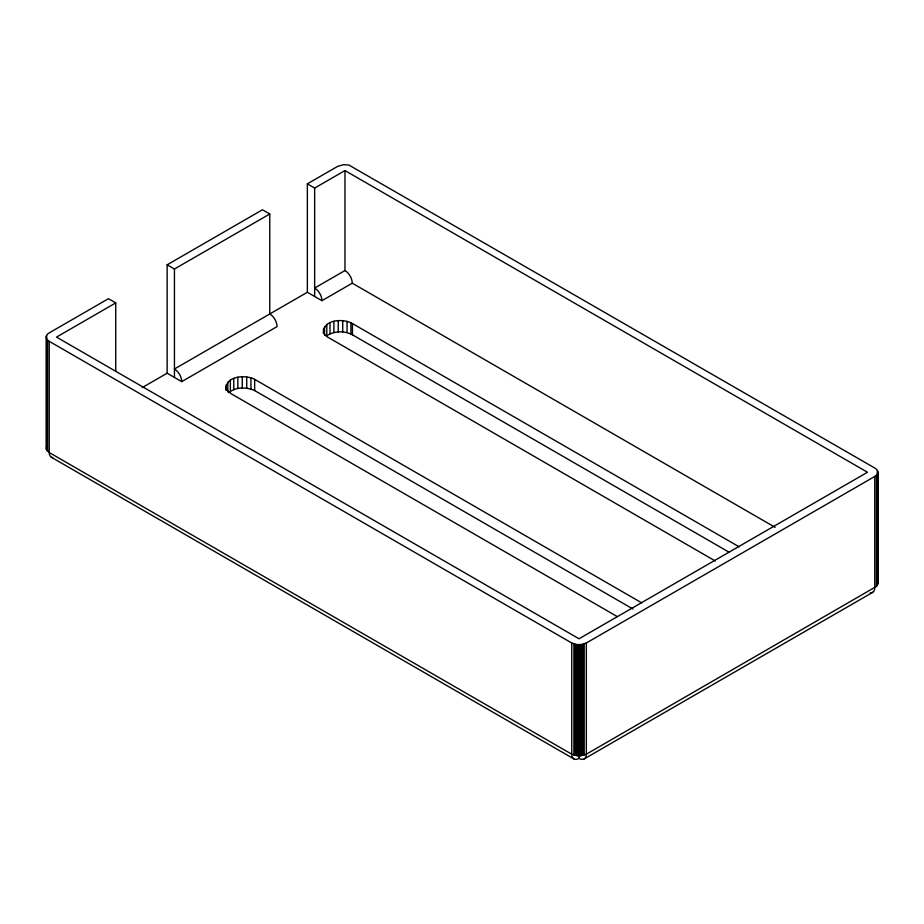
<?xml version="1.0" encoding="UTF-8"?>
<svg xmlns="http://www.w3.org/2000/svg" width="924" height="924" viewBox="0 0 924 924"><rect width="100%" height="100%" fill="white"/><g stroke="black" fill="none" stroke-linecap="round" stroke-linejoin="round"><path stroke-width="1.39" d="M323.354 333.402C322.522 319.346 343.266 318.133 352.448 323.573L739.119 546.789M324.532 335.123L324.532 326.692M326.796 324.451L326.796 335.689C334.303 330.861 344.64 330.573 352.448 334.811L729.14 552.252M329.983 333.864L329.983 322.626M333.887 332.582L333.887 321.344M338.23 331.912L338.23 320.686M342.712 331.924L342.712 320.697M347.043 332.605L347.043 321.379M350.924 333.922L350.924 322.684M352.448 334.811L352.448 323.573M323.354 329.198L324.474 334.292L326.703 336.544L715.303 560.995M115.743 371.471L115.743 302.91L108.443 298.695L49.226 332.894C45.357 334.373 45.357 339.824 49.226 341.314L571.737 642.989L576.368 644.525L581.704 644.525L586.336 642.989L874.774 476.461C878.643 474.971 878.643 469.519 874.774 468.029L348.914 165.061L343.613 164.668L337.664 166.355L307.357 183.853L307.357 292.261L269.947 313.86M46.546 446.766L46.546 449.849L49.226 452.529L571.737 754.192A10.314 5.96 -60 0 0 579.036 758.408A10.314 5.96 60 0 0 586.336 754.192L876.414 586.428L877.8 583.448L877.8 472.245M225.941 390.009C224.879 375.837 245.183 374.393 254.643 379.337L641.706 602.841M228.655 392.7C235.782 386.844 246.512 386.867 254.643 390.563L632.975 609.031M167.14 373.215L167.14 264.807L262.474 209.771L269.762 213.987L269.762 313.964A10.314 5.96 60 0 1 277.061 326.599L181.728 381.635L167.14 373.215L142.157 387.63M115.743 302.91L56.514 337.098L579.036 638.773L867.486 472.245L344.964 170.57L314.657 188.069L307.357 183.853M167.14 264.807L174.44 269.023L269.762 213.987M269.762 313.964L174.44 368.999A10.314 5.96 60 0 1 181.728 381.635M344.964 170.57L344.964 270.547L314.657 288.045A10.314 5.96 60 0 1 321.956 300.681L352.263 283.183L775.167 527.35M584.199 758.916L872.637 592.388M571.737 642.989L571.737 754.192L579.036 755.947L586.336 754.192L586.336 642.989M307.357 292.261L321.956 300.681M617.174 616.527L231.046 393.67L226.75 389.743L225.941 387.202M51.363 457.253L573.873 758.916M877.454 581.912L877.8 583.448M877.708 471.459L877.708 584.234M877.454 470.697L877.454 584.996M877.015 474.52L877.015 585.735M876.414 475.225L876.414 586.428M874.774 476.461L874.774 587.664A10.314 5.96 60 0 1 870.269 592.85M584.199 643.936L584.199 755.139M582.986 644.282L582.986 755.486M581.704 644.525L581.704 755.74M580.388 644.686L580.388 755.89M579.036 644.733L579.036 758.408M577.685 644.686L577.685 755.89M576.368 644.525L576.368 755.74M575.086 644.282L575.086 755.486M573.873 643.936L573.873 755.139M314.657 188.069L314.657 296.465M254.643 379.337L254.643 390.563M250.947 377.858L250.947 389.096M246.72 376.992L246.72 388.23M242.25 376.784L242.25 388.022M237.838 377.246L237.838 388.484M233.772 378.366L233.772 389.593M230.353 380.041L230.353 391.279M227.801 382.178L227.801 392.007M226.299 384.615L226.299 390.228M174.44 269.023L174.44 377.419M49.226 341.314L49.226 452.529A10.314 5.96 -60 0 0 52.876 457.715M47.586 340.078L47.586 451.293M46.985 339.385L46.985 450.589M46.546 335.562L46.546 449.849M46.292 336.324L46.292 449.087M344.964 270.547A10.314 5.96 60 0 1 352.263 283.183"/></g></svg>
